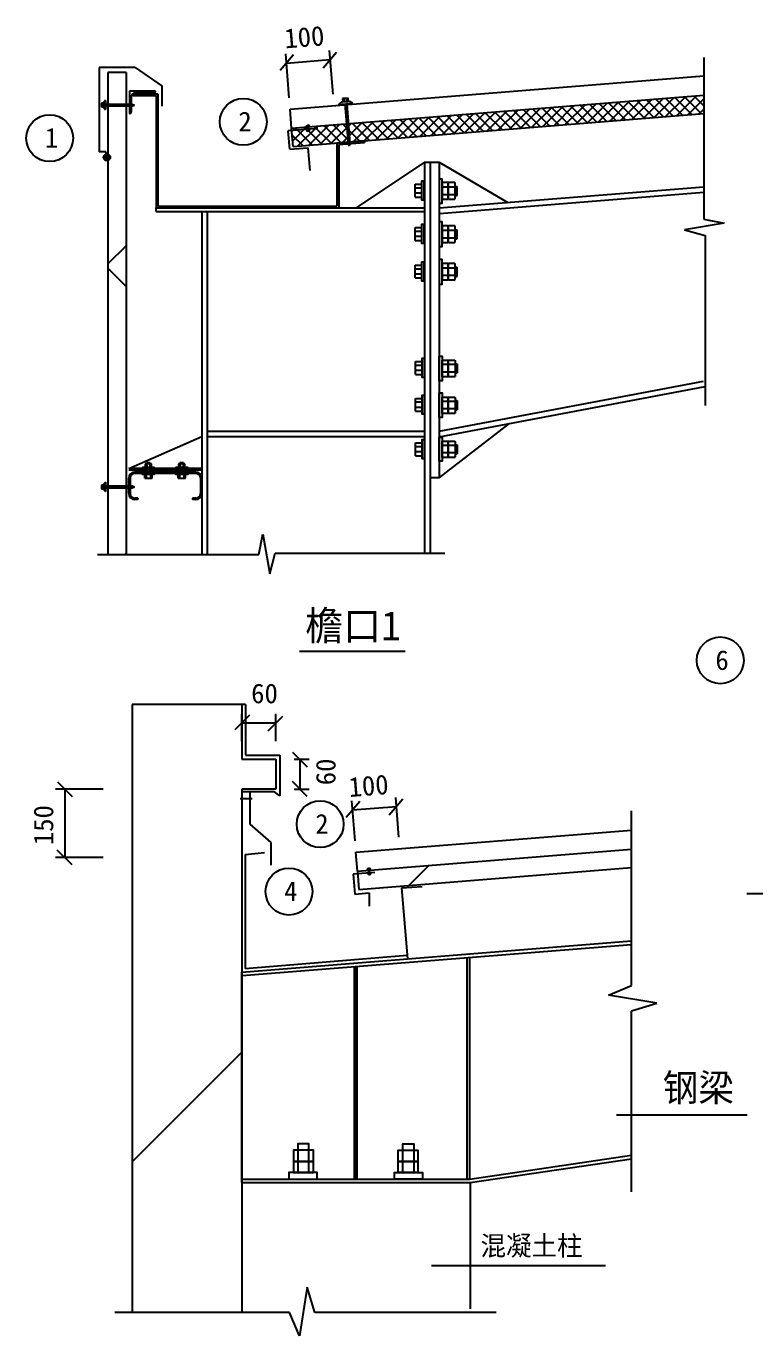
# Model space of a CAD drawing. Header units: metres. Extents: x 1510 to 4869, y -821 to 4251.
# Drawn here: x 1510 to 3108, y 1361 to 4230 of the extents above; entities that cross this region are included whole.
import ezdxf

# ---------------------------------------------------------------- set-up
doc = ezdxf.new("R2010")
doc.units = ezdxf.units.M

# ---------------------------------------------------------------- blocks, each defined once
blk = doc.blocks.new('_ARCHTICK')
at = {"color": 6, "linetype": 'ByBlock'}
blk.add_lwpolyline([(-0.85, -0.85), (0.76, 0.76)], dxfattribs=at)

msp = doc.modelspace()

# ---------------------------------------------------------------- hatches: boundary and pattern name
h = msp.add_hatch()
h.set_pattern_fill('ANSI37', scale=150)
h.paths.add_polyline_path([(1688.76, 3072.48), (1728.76, 3072.48), (1728.76, 4055.61), (1688.76, 4055.61), (1688.76, 3944.42), (1691.34, 3944.42), (1691.34, 3948.15, -0.85), (1691.34, 3937.69), (1691.34, 3941.42), (1688.76, 3941.42)])
h.paths.add_polyline_path([(1688.76, 4059.61), (1728.76, 4059.61), (1728.76, 4093.88), (1688.76, 4093.88)])
h = msp.add_hatch()
h.set_pattern_fill('ANSI37', scale=5)
h.paths.add_polyline_path([(2091.09, 4006.93), (2094.28, 3967.06), (2993.58, 4039.01), (2993.58, 4079.14)])
h = msp.add_hatch()
h.set_pattern_fill('ANSI31', scale=600)
h.paths.add_polyline_path([(1981.89, 2558.68), (2056.7, 2558.68), (2056.7, 2623.92), (1981.89, 2623.92), (1981.89, 2744.37), (1741.89, 2744.37), (1741.89, 1411.72), (1981.89, 1411.72)])
h = msp.add_hatch()
h.set_pattern_fill('ANSI37', scale=200)
h.paths.add_polyline_path([(2835.73, 2386.68), (2835.73, 2426.81), (2235.24, 2378.77), (2238.43, 2338.9)])

# ---------------------------------------------------------------- linework, layer by layer
for p, q in [((2085.75, 4073.68), (2078.08, 4169.52)), ((2181.75, 4081.36), (2174.08, 4177.2)), ((2993.58, 4161.59), (2993.58, 3807.8)), ((1748.31, 4139.92), (1669.26, 4139.92)), ((1669.26, 4139.92), (1669.26, 3954.89)), ((1748.31, 4139.92), (1807.14, 4098.67)), ((2079.68, 4149.58), (2175.68, 4157.26)), ((1728.76, 4128.91), (1688.76, 4128.91)), ((1688.76, 4128.91), (1688.76, 3072.48)), ((1728.76, 4128.91), (1728.76, 3072.48)), ((2087.74, 4048.8), (2993.58, 4121.27)), ((1792.8, 4088.16), (1735.9, 4088.16)), ((1735.9, 4088.16), (1735.9, 4038.99)), ((1744.28, 4082.15), (1798.28, 4082.15)), ((1744.28, 4078.15), (1744.28, 4082.15)), ((1744.28, 4078.15), (1794.28, 4078.15)), ((1789.8, 4084.16), (1749.55, 4084.16)), ((1792.8, 4087.16), (1792.8, 4088.16)), ((1794.28, 4078.15), (1794.28, 3832.15)), ((1798.28, 4082.15), (1798.28, 3836.15)), ((1807.14, 4054.86), (1807.14, 4098.67)), ((2091.09, 4006.93), (2993.58, 4079.14)), ((1679.79, 4061.61), (1674.93, 4061.61)), ((1674.93, 4061.61), (1674.93, 4053.6)), ((1674.93, 4058.98), (1679.79, 4058.98)), ((1674.93, 4055.56), (1679.79, 4055.56)), ((1674.93, 4053.6), (1679.79, 4053.6)), ((1679.79, 4053.6), (1679.79, 4061.61)), ((1683.6, 4067.68), (1683.6, 4047.53)), ((1683.6, 4059.61), (1741.84, 4059.61)), ((1683.6, 4055.61), (1741.84, 4055.61)), ((1739.55, 4074.16), (1739.55, 4041.99)), ((1741.84, 4059.61), (1747.11, 4057.61)), ((1741.84, 4055.61), (1747.11, 4057.61)), ((2091.09, 4006.93), (2087.74, 4048.8)), ((2224.7, 4060.68), (2194.57, 4058.27)), ((2214.59, 4072.91), (2202.61, 4071.95)), ((2202.61, 4071.95), (2203.19, 4064.7)), ((2203.19, 4064.7), (2215.17, 4065.66)), ((2205.53, 4072.19), (2206.11, 4064.93)), ((2207.64, 4059.32), (2214.56, 3972.84)), ((2210.65, 4072.6), (2211.23, 4065.34)), ((2211.63, 4059.64), (2218.55, 3973.16)), ((2215.17, 4065.66), (2214.59, 4072.91)), ((1735.9, 4038.99), (1736.55, 4038.99)), ((2094.28, 3967.06), (2993.58, 4039.01)), ((2148.06, 4005.87), (2083.66, 4000.72)), ((2086.85, 3960.85), (2083.66, 4000.72)), ((2094.28, 3967.06), (2091.09, 4006.93)), ((2123.2, 4009.95), (2130.15, 4010.5)), ((2123.74, 4003.35), (2130.7, 4003.91)), ((2126.22, 4003.55), (2125.68, 4010.15)), ((2128.22, 4003.71), (2127.68, 4010.31)), ((2086.85, 3960.85), (2126.72, 3964.04)), ((2126.72, 3964.04), (2130.71, 3914.2)), ((2190.28, 3974.74), (2250.09, 3979.53)), ((2190.28, 3974.74), (2190.28, 3836.15)), ((2194.28, 3971.05), (2250.41, 3975.54)), ((2194.28, 3971.05), (2194.28, 3832.15)), ((2214.56, 3972.84), (2216.97, 3967.74)), ((2218.55, 3973.16), (2216.97, 3967.74)), ((2250.09, 3979.53), (2250.41, 3975.54)), ((1684.29, 3954.89), (1669.26, 3954.89)), ((1682.9, 3948.15), (1682.9, 3937.69)), ((1682.9, 3944.42), (1689.93, 3944.42)), ((1682.9, 3941.42), (1689.93, 3941.42)), ((1684.29, 3954.89), (1684.29, 3934.67)), ((1689.93, 3948.15), (1689.93, 3937.69)), ((2382.28, 3932.15), (2232.28, 3832.15)), ((2382.28, 3932.15), (2414.28, 3932.15)), ((2382.28, 3932.15), (2382.28, 3075.48)), ((2394.28, 3932.15), (2394.28, 3075.48)), ((2414.28, 3932.15), (2564.28, 3844.15)), ((2414.28, 3932.15), (2414.28, 3240.55)), ((2361.79, 3855.79), (2361.79, 3883.92)), ((2361.79, 3883.92), (2375.53, 3883.92)), ((2375.53, 3875.45), (2361.79, 3875.45)), ((2414.28, 3832.15), (2993.58, 3878.5)), ((2420.39, 3887.66), (2420.39, 3851.66)), ((2421.03, 3887.66), (2420.39, 3886.87)), ((2448.85, 3877.57), (2420.39, 3877.57)), ((2433.05, 3887.66), (2421.03, 3887.66)), ((2433.05, 3887.66), (2433.7, 3886.87)), ((2434.34, 3887.66), (2433.7, 3886.87)), ((2433.7, 3852.45), (2433.7, 3886.87)), ((2433.7, 3886.87), (2433.7, 3852.45)), ((2448.2, 3887.66), (2434.34, 3887.66)), ((2448.2, 3887.66), (2448.85, 3886.87)), ((2448.85, 3852.45), (2448.85, 3886.87)), ((2448.85, 3879.34), (2453.49, 3879.34)), ((2449.51, 3859.34), (2449.51, 3879.34)), ((2450.51, 3859.34), (2450.51, 3879.34)), ((2451.49, 3859.34), (2451.49, 3879.34)), ((2452.49, 3859.34), (2452.49, 3879.34)), ((2453.49, 3859.34), (2453.49, 3879.34)), ((2375.53, 3864.26), (2361.79, 3864.26)), ((2361.79, 3855.79), (2375.53, 3855.79)), ((2415.24, 3820.19), (2993.58, 3866.46)), ((2448.85, 3861.11), (2420.39, 3861.11)), ((2421.03, 3851.66), (2420.39, 3852.45)), ((2421.03, 3851.66), (2433.05, 3851.66)), ((2433.05, 3851.66), (2433.7, 3852.45)), ((2434.34, 3851.66), (2433.7, 3852.45)), ((2434.34, 3851.66), (2448.2, 3851.66)), ((2448.2, 3851.66), (2448.85, 3852.45)), ((2448.85, 3859.34), (2453.49, 3859.34)), ((1794.28, 3824.15), (1794.28, 3832.15)), ((1794.28, 3832.15), (2194.28, 3832.15)), ((1794.28, 3824.15), (2382.28, 3824.15)), ((1798.28, 3836.15), (2190.28, 3836.15)), ((1894.28, 3824.15), (1894.28, 3072.48)), ((1906.28, 3824.15), (1906.28, 3072.48)), ((2194.28, 3832.15), (2382.28, 3832.15)), ((2361.79, 3760.85), (2361.79, 3788.98)), ((2361.79, 3788.98), (2375.53, 3788.98)), ((2421.03, 3792.72), (2420.39, 3791.93)), ((2420.39, 3792.72), (2420.39, 3756.72)), ((2433.05, 3792.72), (2421.03, 3792.72)), ((2433.05, 3792.72), (2433.7, 3791.93)), ((2434.34, 3792.72), (2433.7, 3791.93)), ((2433.7, 3757.51), (2433.7, 3791.93)), ((2433.7, 3791.93), (2433.7, 3757.51)), ((2448.2, 3792.72), (2434.34, 3792.72)), ((2448.2, 3792.72), (2448.85, 3791.93)), ((2448.85, 3757.51), (2448.85, 3791.93)), ((3038.59, 3798.81), (2951.56, 3783.82)), ((2993.58, 3807.8), (3038.59, 3798.81)), ((2375.53, 3780.51), (2361.79, 3780.51)), ((2375.53, 3769.32), (2361.79, 3769.32)), ((2361.79, 3760.85), (2375.53, 3760.85)), ((2448.85, 3782.63), (2420.39, 3782.63)), ((2448.85, 3766.17), (2420.39, 3766.17)), ((2448.85, 3784.4), (2453.49, 3784.4)), ((2448.85, 3764.4), (2453.49, 3764.4)), ((2449.51, 3764.4), (2449.51, 3784.4)), ((2450.51, 3764.4), (2450.51, 3784.4)), ((2451.49, 3764.4), (2451.49, 3784.4)), ((2452.49, 3764.4), (2452.49, 3784.4)), ((2453.49, 3764.4), (2453.49, 3784.4)), ((2951.56, 3783.82), (2996.58, 3772.01)), ((2996.58, 3772.01), (2996.58, 3398.96)), ((2421.03, 3756.72), (2420.39, 3757.51)), ((2421.03, 3756.72), (2433.05, 3756.72)), ((2433.05, 3756.72), (2433.7, 3757.51)), ((2434.34, 3756.72), (2433.7, 3757.51)), ((2434.34, 3756.72), (2448.2, 3756.72)), ((2448.2, 3756.72), (2448.85, 3757.51)), ((2361.79, 3678.6), (2361.79, 3706.73)), ((2361.79, 3706.73), (2375.53, 3706.73)), ((2421.03, 3710.47), (2420.39, 3709.68)), ((2420.39, 3710.47), (2420.39, 3674.47)), ((2433.05, 3710.47), (2421.03, 3710.47)), ((2433.05, 3710.47), (2433.7, 3709.68)), ((2434.34, 3710.47), (2433.7, 3709.68)), ((2433.7, 3675.26), (2433.7, 3709.68)), ((2433.7, 3709.68), (2433.7, 3675.26)), ((2448.2, 3710.47), (2434.34, 3710.47)), ((2448.2, 3710.47), (2448.85, 3709.68)), ((2448.85, 3675.26), (2448.85, 3709.68)), ((2448.85, 3702.15), (2453.49, 3702.15)), ((2449.51, 3682.15), (2449.51, 3702.15)), ((2450.51, 3682.15), (2450.51, 3702.15)), ((2451.49, 3682.15), (2451.49, 3702.15)), ((2452.49, 3682.15), (2452.49, 3702.15)), ((2453.49, 3682.15), (2453.49, 3702.15)), ((2375.53, 3698.26), (2361.79, 3698.26)), ((2375.53, 3687.07), (2361.79, 3687.07)), ((2361.79, 3678.6), (2375.53, 3678.6)), ((2448.85, 3700.38), (2420.39, 3700.38)), ((2448.85, 3683.92), (2420.39, 3683.92)), ((2421.03, 3674.47), (2420.39, 3675.26)), ((2421.03, 3674.47), (2433.05, 3674.47)), ((2433.05, 3674.47), (2433.7, 3675.26)), ((2434.34, 3674.47), (2433.7, 3675.26)), ((2434.34, 3674.47), (2448.2, 3674.47)), ((2448.2, 3674.47), (2448.85, 3675.26)), ((2448.85, 3682.15), (2453.49, 3682.15)), ((2362.44, 3467.16), (2362.44, 3495.29)), ((2362.44, 3495.29), (2376.17, 3495.29)), ((2376.17, 3486.82), (2362.44, 3486.82)), ((2376.17, 3475.63), (2362.44, 3475.63)), ((2420.39, 3462.24), (2420.39, 3498.24)), ((2421.03, 3498.24), (2420.39, 3497.44)), ((2448.85, 3488.79), (2420.39, 3488.79)), ((2448.85, 3472.32), (2420.39, 3472.32)), ((2421.03, 3498.24), (2433.05, 3498.24)), ((2433.05, 3498.24), (2433.7, 3497.44)), ((2434.34, 3498.24), (2433.7, 3497.44)), ((2433.7, 3497.44), (2433.7, 3463.03)), ((2433.7, 3463.03), (2433.7, 3497.44)), ((2434.34, 3498.24), (2448.2, 3498.24)), ((2448.2, 3498.24), (2448.85, 3497.44)), ((2448.85, 3497.44), (2448.85, 3463.03)), ((2448.85, 3490.55), (2453.49, 3490.55)), ((2449.51, 3490.55), (2449.51, 3470.55)), ((2450.51, 3490.55), (2450.51, 3470.55)), ((2451.49, 3490.55), (2451.49, 3470.55)), ((2452.49, 3490.55), (2452.49, 3470.55)), ((2453.49, 3490.55), (2453.49, 3470.55)), ((2362.44, 3467.16), (2376.17, 3467.16)), ((2414.28, 3343.17), (2992.86, 3452.59)), ((2421.03, 3462.24), (2420.39, 3463.03)), ((2433.05, 3462.24), (2421.03, 3462.24)), ((2433.05, 3462.24), (2433.7, 3463.03)), ((2434.34, 3462.24), (2433.7, 3463.03)), ((2448.2, 3462.24), (2434.34, 3462.24)), ((2448.2, 3462.24), (2448.85, 3463.03)), ((2448.85, 3470.55), (2453.49, 3470.55)), ((2414.28, 3330.55), (2996.58, 3441.18)), ((2420.39, 3381.66), (2420.39, 3417.66)), ((2421.03, 3417.66), (2420.39, 3416.87)), ((2421.03, 3417.66), (2433.05, 3417.66)), ((2433.05, 3417.66), (2433.7, 3416.87)), ((2434.34, 3417.66), (2433.7, 3416.87)), ((2433.7, 3416.87), (2433.7, 3382.46)), ((2433.7, 3382.46), (2433.7, 3416.87)), ((2434.34, 3417.66), (2448.2, 3417.66)), ((2448.2, 3417.66), (2448.85, 3416.87)), ((2448.85, 3416.87), (2448.85, 3382.46)), ((2362.44, 3414.72), (2376.17, 3414.72)), ((2362.44, 3386.59), (2362.44, 3414.72)), ((2376.17, 3406.25), (2362.44, 3406.25)), ((2376.17, 3395.05), (2362.44, 3395.05)), ((2362.44, 3386.59), (2376.17, 3386.59)), ((2448.85, 3408.21), (2420.39, 3408.21)), ((2448.85, 3391.75), (2420.39, 3391.75)), ((2448.85, 3409.98), (2453.49, 3409.98)), ((2448.85, 3389.98), (2453.49, 3389.98)), ((2449.51, 3409.98), (2449.51, 3389.98)), ((2450.51, 3409.98), (2450.51, 3389.98)), ((2451.49, 3409.98), (2451.49, 3389.98)), ((2452.49, 3409.98), (2452.49, 3389.98)), ((2453.49, 3409.98), (2453.49, 3389.98)), ((2414.28, 3240.55), (2568.01, 3359.76)), ((2421.03, 3381.66), (2420.39, 3382.46)), ((2433.05, 3381.66), (2421.03, 3381.66)), ((2433.05, 3381.66), (2433.7, 3382.46)), ((2434.34, 3381.66), (2433.7, 3382.46)), ((2448.2, 3381.66), (2434.34, 3381.66)), ((2448.2, 3381.66), (2448.85, 3382.46)), ((1734.28, 3261.23), (1894.28, 3331.23)), ((2382.28, 3342.55), (1906.28, 3342.55)), ((2382.28, 3330.55), (1906.28, 3330.55)), ((2362.44, 3289.18), (2362.44, 3317.31)), ((2362.44, 3317.31), (2376.17, 3317.31)), ((2376.17, 3308.84), (2362.44, 3308.84)), ((2421.03, 3321.05), (2420.39, 3320.25)), ((2420.39, 3285.05), (2420.39, 3321.05)), ((2448.85, 3311.59), (2420.39, 3311.59)), ((2421.03, 3321.05), (2433.05, 3321.05)), ((2433.05, 3321.05), (2433.7, 3320.25)), ((2434.34, 3321.05), (2433.7, 3320.25)), ((2433.7, 3285.84), (2433.7, 3320.25)), ((2433.7, 3320.25), (2433.7, 3285.84)), ((2434.34, 3321.05), (2448.2, 3321.05)), ((2448.2, 3321.05), (2448.85, 3320.25)), ((2448.85, 3320.25), (2448.85, 3285.84)), ((2448.85, 3313.36), (2453.49, 3313.36)), ((2449.51, 3313.36), (2449.51, 3293.36)), ((2450.51, 3313.36), (2450.51, 3293.36)), ((2451.49, 3313.36), (2451.49, 3293.36)), ((2452.49, 3313.36), (2452.49, 3293.36)), ((2453.49, 3313.36), (2453.49, 3293.36)), ((1769.93, 3271.42), (1770.24, 3271.68)), ((1784.01, 3271.68), (1770.24, 3271.68)), ((1781.25, 3273.53), (1773.25, 3273.53)), ((1773.25, 3271.68), (1773.25, 3273.53)), ((1781.25, 3273.13), (1773.25, 3273.13)), ((1781.25, 3272.73), (1773.25, 3272.73)), ((1781.25, 3272.34), (1773.25, 3272.34)), ((1781.25, 3271.94), (1773.25, 3271.94)), ((1773.96, 3271.68), (1773.96, 3263.68)), ((1780.55, 3271.68), (1780.55, 3263.68)), ((1781.25, 3271.68), (1781.25, 3273.53)), ((1784.33, 3271.42), (1784.01, 3271.68)), ((1843.01, 3271.42), (1843.33, 3271.68)), ((1857.1, 3271.68), (1843.33, 3271.68)), ((1846.34, 3271.68), (1846.34, 3273.53)), ((1854.34, 3273.53), (1846.34, 3273.53)), ((1854.34, 3273.13), (1846.34, 3273.13)), ((1854.34, 3272.73), (1846.34, 3272.73)), ((1854.34, 3272.34), (1846.34, 3272.34)), ((1854.34, 3271.94), (1846.34, 3271.94)), ((1847.05, 3271.68), (1847.05, 3263.68)), ((1853.63, 3271.68), (1853.63, 3263.68)), ((1854.34, 3271.68), (1854.34, 3273.53)), ((1857.41, 3271.42), (1857.1, 3271.68)), ((2376.17, 3297.64), (2362.44, 3297.64)), ((2362.44, 3289.18), (2376.17, 3289.18)), ((2448.85, 3295.13), (2420.39, 3295.13)), ((2421.03, 3285.05), (2420.39, 3285.84)), ((2433.05, 3285.05), (2421.03, 3285.05)), ((2433.05, 3285.05), (2433.7, 3285.84)), ((2434.34, 3285.05), (2433.7, 3285.84)), ((2448.2, 3285.05), (2434.34, 3285.05)), ((2448.2, 3285.05), (2448.85, 3285.84)), ((2448.85, 3293.36), (2453.49, 3293.36)), ((1894.28, 3261.23), (1734.28, 3261.23)), ((1894.28, 3257.23), (1734.28, 3257.23)), ((1881.28, 3253.23), (1747.28, 3253.23)), ((1881.28, 3250.23), (1747.28, 3250.23)), ((1769.25, 3239.88), (1769.25, 3247.88)), ((1769.93, 3271.42), (1769.93, 3263.93)), ((1769.93, 3263.93), (1770.24, 3263.68)), ((1769.93, 3263.68), (1784.33, 3263.68)), ((1770.24, 3263.68), (1784.01, 3263.68)), ((1784.01, 3263.68), (1770.24, 3263.68)), ((1772.64, 3247.88), (1772.64, 3239.88)), ((1781.87, 3247.88), (1781.87, 3239.88)), ((1784.33, 3263.93), (1784.01, 3263.68)), ((1784.33, 3263.93), (1784.33, 3271.42)), ((1785.25, 3239.88), (1785.25, 3247.88)), ((1842.34, 3239.88), (1842.34, 3247.88)), ((1843.01, 3271.42), (1843.01, 3263.93)), ((1843.01, 3263.93), (1843.33, 3263.68)), ((1843.01, 3263.68), (1857.41, 3263.68)), ((1857.1, 3263.68), (1843.33, 3263.68)), ((1843.33, 3263.68), (1857.1, 3263.68)), ((1845.72, 3247.88), (1845.72, 3239.88)), ((1854.95, 3247.88), (1854.95, 3239.88)), ((1857.41, 3263.93), (1857.1, 3263.68)), ((1857.41, 3263.93), (1857.41, 3271.42)), ((1858.34, 3239.88), (1858.34, 3247.88)), ((1679.79, 3224.97), (1674.93, 3224.97)), ((1674.93, 3224.97), (1674.93, 3216.96)), ((1674.93, 3222.34), (1679.79, 3222.34)), ((1674.93, 3218.92), (1679.79, 3218.92)), ((1674.93, 3216.96), (1679.79, 3216.96)), ((1679.79, 3216.96), (1679.79, 3224.97)), ((1683.6, 3231.04), (1683.6, 3210.89)), ((1683.6, 3222.97), (1741.84, 3222.97)), ((1683.6, 3218.97), (1741.84, 3218.97)), ((1734.28, 3206.23), (1734.28, 3240.23)), ((1737.28, 3240.23), (1737.28, 3206.23)), ((1741.84, 3222.97), (1747.11, 3220.97)), ((1741.84, 3218.97), (1747.11, 3220.97)), ((1769.25, 3239.88), (1785.25, 3239.88)), ((1842.34, 3239.88), (1858.34, 3239.88)), ((1891.28, 3240.23), (1891.28, 3206.23)), ((1894.28, 3240.23), (1894.28, 3206.23)), ((2414.28, 3240.55), (2394.28, 3240.55)), ((1754.28, 3196.23), (1747.28, 3196.23)), ((1754.28, 3193.23), (1747.28, 3193.23)), ((1754.28, 3196.23), (1754.28, 3193.23)), ((1881.28, 3196.23), (1874.28, 3196.23)), ((1874.28, 3196.23), (1874.28, 3193.23)), ((1881.28, 3193.23), (1874.28, 3193.23)), ((2019.33, 3072.48), (2028.32, 3117.5)), ((2028.32, 3117.5), (2043.31, 3030.47)), ((1665.54, 3072.48), (2019.33, 3072.48)), ((2043.31, 3030.47), (2055.12, 3075.48)), ((2055.12, 3075.48), (2426.61, 3075.48)), ((2108.6, 2861.23), (2339.71, 2861.23)), ((1981.89, 2744.37), (1741.89, 2744.37)), ((1741.89, 2744.37), (1741.89, 1411.72)), ((1981.89, 2744.37), (1981.89, 2623.92)), ((1990, 2744.37), (1981.89, 2744.37)), ((1990, 2744.37), (1990, 2632.69)), ((1981.89, 2663.92), (1981.89, 2723.57)), ((1981.89, 2703.57), (2056.7, 2703.57)), ((2056.7, 2663.92), (2056.7, 2723.57)), ((1981.89, 2623.92), (2056.7, 2623.92)), ((1990, 2632.69), (2065.49, 2632.69)), ((2056.7, 2623.92), (2056.7, 2558.68)), ((2065.49, 2632.69), (2065.49, 2543.83)), ((2096.7, 2623.92), (2129.12, 2623.92)), ((2109.12, 2623.92), (2109.12, 2558.68)), ((1678.05, 2558.68), (1574.14, 2558.68)), ((1594.14, 2558.68), (1594.14, 2408.66)), ((2056.7, 2558.68), (1981.89, 2558.68)), ((1981.89, 2558.68), (1981.89, 1411.72)), ((2096.7, 2558.68), (2129.12, 2558.68)), ((2004.86, 2537.34), (1978.44, 2537.34)), ((2053.34, 2552.6), (1981.89, 2552.6)), ((1999.18, 2552.05), (1999.18, 2481.98)), ((2065.49, 2543.83), (2053.34, 2552.6)), ((2229.9, 2445.51), (2222.92, 2532.88)), ((2325.9, 2453.19), (2318.92, 2540.56)), ((2224.51, 2512.95), (2320.51, 2520.63)), ((2835.73, 2128.03), (2835.73, 2511.22)), ((1999.18, 2481.98), (2045.8, 2441.39)), ((2231.89, 2420.64), (2835.73, 2468.95)), ((2045.8, 2441.39), (2045.8, 2391.96)), ((1988.94, 2415.7), (2031.74, 2419.69)), ((1988.94, 2415.7), (1988.94, 2165.26)), ((2235.24, 2378.77), (2231.89, 2420.64)), ((2235.24, 2378.77), (2835.73, 2426.81)), ((1678.05, 2408.66), (1574.14, 2408.66)), ((2238.43, 2338.9), (2835.73, 2386.68)), ((2256.83, 2381.77), (2263.78, 2382.32)), ((2260.17, 2374.28), (2259.3, 2381.96)), ((2262.16, 2374.44), (2261.3, 2382.12)), ((2273.01, 2376.12), (2225.45, 2372.16)), ((2225.45, 2372.16), (2229.41, 2328.47)), ((2235.24, 2378.77), (2238.43, 2338.9)), ((2257.69, 2374.08), (2264.64, 2374.64)), ((2229.41, 2328.47), (2261.12, 2331.11)), ((2261.12, 2331.11), (2261.12, 2302.07)), ((2331.89, 2342.15), (2376.63, 2345.15)), ((2331.89, 2342.15), (2344.65, 2186.89)), ((3087.8, 2330.22), (3352.65, 2330.22)), ((1981.89, 2157.86), (2835.73, 2226.17)), ((1982.53, 2149.89), (2835.73, 2218.15)), ((1988.94, 2165.26), (2344.03, 2194.44)), ((2475.31, 1704.27), (2475.31, 2189.31)), ((2481.31, 1704.27), (2481.31, 2189.79)), ((1981.89, 1696.27), (1981.89, 2157.86)), ((2228.6, 1704.27), (2228.6, 2169.82)), ((2231.6, 1704.27), (2231.6, 2169.82)), ((2234.6, 1704.27), (2234.6, 2169.82)), ((2784.69, 2106.74), (2835.73, 2128.03)), ((2891.03, 2089.71), (2784.69, 2106.74)), ((2835.73, 2072.68), (2891.03, 2089.71)), ((2835.73, 1675.99), (2835.73, 2072.68)), ((2802.84, 1845.13), (3088.45, 1845.13)), ((2481.31, 1704.27), (2835.73, 1756.33)), ((2481.89, 1696.27), (2835.73, 1748.24)), ((1981.89, 1704.27), (2481.31, 1704.27)), ((1981.89, 1696.27), (2481.89, 1696.27)), ((2481.89, 1696.27), (2481.89, 1419.91)), ((2397.51, 1514.42), (2778.7, 1514.42)), ((2125.01, 1467.02), (2107.98, 1360.68)), ((2142.04, 1411.72), (2125.01, 1467.02)), ((2086.69, 1411.72), (1703.49, 1411.72)), ((2107.98, 1360.68), (2086.69, 1411.72)), ((2538.73, 1411.72), (2142.04, 1411.72))]:
    msp.add_line(p, q)
for points in [[(2381.64, 3890.67), (2375.53, 3890.67), (2375.53, 3849.81), (2381.64, 3849.81)], [(2414.28, 3842.59), (2420.39, 3842.59), (2420.39, 3895.33), (2414.28, 3895.33)], [(2381.64, 3795.73), (2375.53, 3795.73), (2375.53, 3754.87), (2381.64, 3754.87)], [(2414.28, 3747.65), (2420.39, 3747.65), (2420.39, 3801.55), (2414.28, 3801.55)], [(2381.64, 3713.48), (2375.53, 3713.48), (2375.53, 3672.62), (2381.64, 3672.62)], [(2414.28, 3665.4), (2420.39, 3665.4), (2420.39, 3719.3), (2414.28, 3719.3)], [(2382.28, 3502.04), (2376.17, 3502.04), (2376.17, 3461.18), (2382.28, 3461.18)], [(2414.28, 3507.31), (2420.39, 3507.31), (2420.39, 3453.41), (2414.28, 3453.41)], [(2382.28, 3421.47), (2376.17, 3421.47), (2376.17, 3380.6), (2382.28, 3380.6)], [(2414.28, 3426.74), (2420.39, 3426.74), (2420.39, 3372.83), (2414.28, 3372.83)], [(2414.28, 3330.12), (2420.39, 3330.12), (2420.39, 3277.38), (2414.28, 3277.38)], [(2382.28, 3324.06), (2376.17, 3324.06), (2376.17, 3283.19), (2382.28, 3283.19)], [(1790.28, 3261.23), (1790.28, 3263.68), (1764.07, 3263.68), (1764.07, 3261.23)], [(1790.28, 3250.23), (1790.28, 3247.79), (1764.07, 3247.79), (1764.07, 3250.23)], [(1863.36, 3261.23), (1863.36, 3263.68), (1837.16, 3263.68), (1837.16, 3261.23)], [(1863.36, 3250.23), (1863.36, 3247.79), (1837.16, 3247.79), (1837.16, 3250.23)], [(2104.42, 1718.6), (2128.72, 1718.6), (2128.72, 1781.21), (2104.42, 1781.21)], [(2358.79, 1718.6), (2334.49, 1718.6), (2334.49, 1781.21), (2358.79, 1781.21)], [(2095.46, 1742.88), (2138.95, 1742.88), (2138.95, 1767.16), (2095.46, 1767.16)], [(2367.74, 1742.88), (2324.26, 1742.88), (2324.26, 1767.16), (2367.74, 1767.16)], [(2095.46, 1718.6), (2138.95, 1718.6), (2138.95, 1742.88), (2095.46, 1742.88)], [(2367.74, 1718.6), (2324.26, 1718.6), (2324.26, 1742.88), (2367.74, 1742.88)], [(2085.23, 1704.27), (2146.62, 1704.27), (2146.62, 1718.6), (2085.23, 1718.6)], [(2377.97, 1704.27), (2316.58, 1704.27), (2316.58, 1718.6), (2377.97, 1718.6)]]:
    msp.add_lwpolyline(points, close=True)
for centre in [(1985.15, 4020.76), (1561.07, 3985.08), (3029.83, 2840.73), (2153.53, 2481.68), (2085.26, 2334.1)]:
    msp.add_circle(centre, 51.36)
for centre, radius, start, end in [((1749.55, 4074.16), 10, 90, 180), ((1789.8, 4087.16), 3, 270, 0), ((1686.45, 4061.66), 6.66, 115.31, 180.4), ((1686.45, 4053.55), 6.66, 179.6, 244.69), ((2203.92, 4054.73), 9.99, 94.18, 159.27), ((2216.03, 4055.7), 9.99, 29.88, 94.97), ((1736.55, 4041.99), 3, 270, 0), ((2126.72, 4009.67), 3.53, 13.68, 175.46), ((2127.17, 4004.19), 3.53, 193.68, 355.46), ((1683.74, 3942.92), 5.3, 99.11, 260.89), ((1689.09, 3942.92), 5.3, 279.11, 80.89), ((1747.28, 3240.23), 13, 90, 180), ((1747.28, 3240.23), 10, 90, 180), ((1881.28, 3240.23), 13, 0, 90), ((1881.28, 3240.23), 10, 0, 90), ((1686.45, 3225.02), 6.66, 115.31, 180.4), ((1686.45, 3216.91), 6.66, 179.6, 244.69), ((1747.28, 3206.23), 13, 180, 270), ((1747.28, 3206.23), 10, 180, 270), ((1881.28, 3206.23), 10, 270, 0), ((1881.28, 3206.23), 13, 270, 0), ((2260.35, 2381.49), 3.53, 13.68, 175.46), ((2261.12, 2374.92), 3.53, 193.68, 355.46)]:
    msp.add_arc(centre, radius, start, end)

# ---------------------------------------------------------------- block references
at = {"xscale": 20, "yscale": 20, "zscale": 20}
for p, rotation in [((2079.68, 4149.58), 184.57), ((2175.68, 4157.26), 4.57), ((1981.89, 2703.57), 180), ((2109.12, 2623.92), 90), ((1594.14, 2558.68), 90), ((2109.12, 2558.68), 270), ((2224.51, 2512.95), 184.57), ((2320.51, 2520.63), 4.57), ((1594.14, 2408.66), 270)]:
    msp.add_blockref('_ARCHTICK', p, dxfattribs=dict(at, rotation=rotation))
msp.add_blockref('_ARCHTICK', (2056.7, 2703.57), dxfattribs=at)

# ---------------------------------------------------------------- texts
for s, rotation, p in [('100', 4.57, (2076.73, 4181.64)), ('60', 90, (2187.18, 2567.07)), ('100', 4.57, (2217.42, 2541.19)), ('150', 90, (1568.94, 2435.79))]:
    msp.add_text(s, height=43, rotation=rotation).set_placement(p)
for s, height, p in [('2', 43, (1974.45, 4000.1)), ('1', 43, (1550.37, 3964.42)), ('檐口1', 64, (2120.58, 2884.61)), ('6', 43, (3019.13, 2819.83)), ('60', 43, (2002.4, 2746.79)), ('2', 43, (2142.83, 2461.02)), ('4', 43, (2074.55, 2313.44)), ('钢梁', 60, (2903.9, 1874.33)), ('混凝土柱', 43, (2504.61, 1536.59))]:
    msp.add_text(s, height=height).set_placement(p)

doc.saveas('drawing.dxf')
